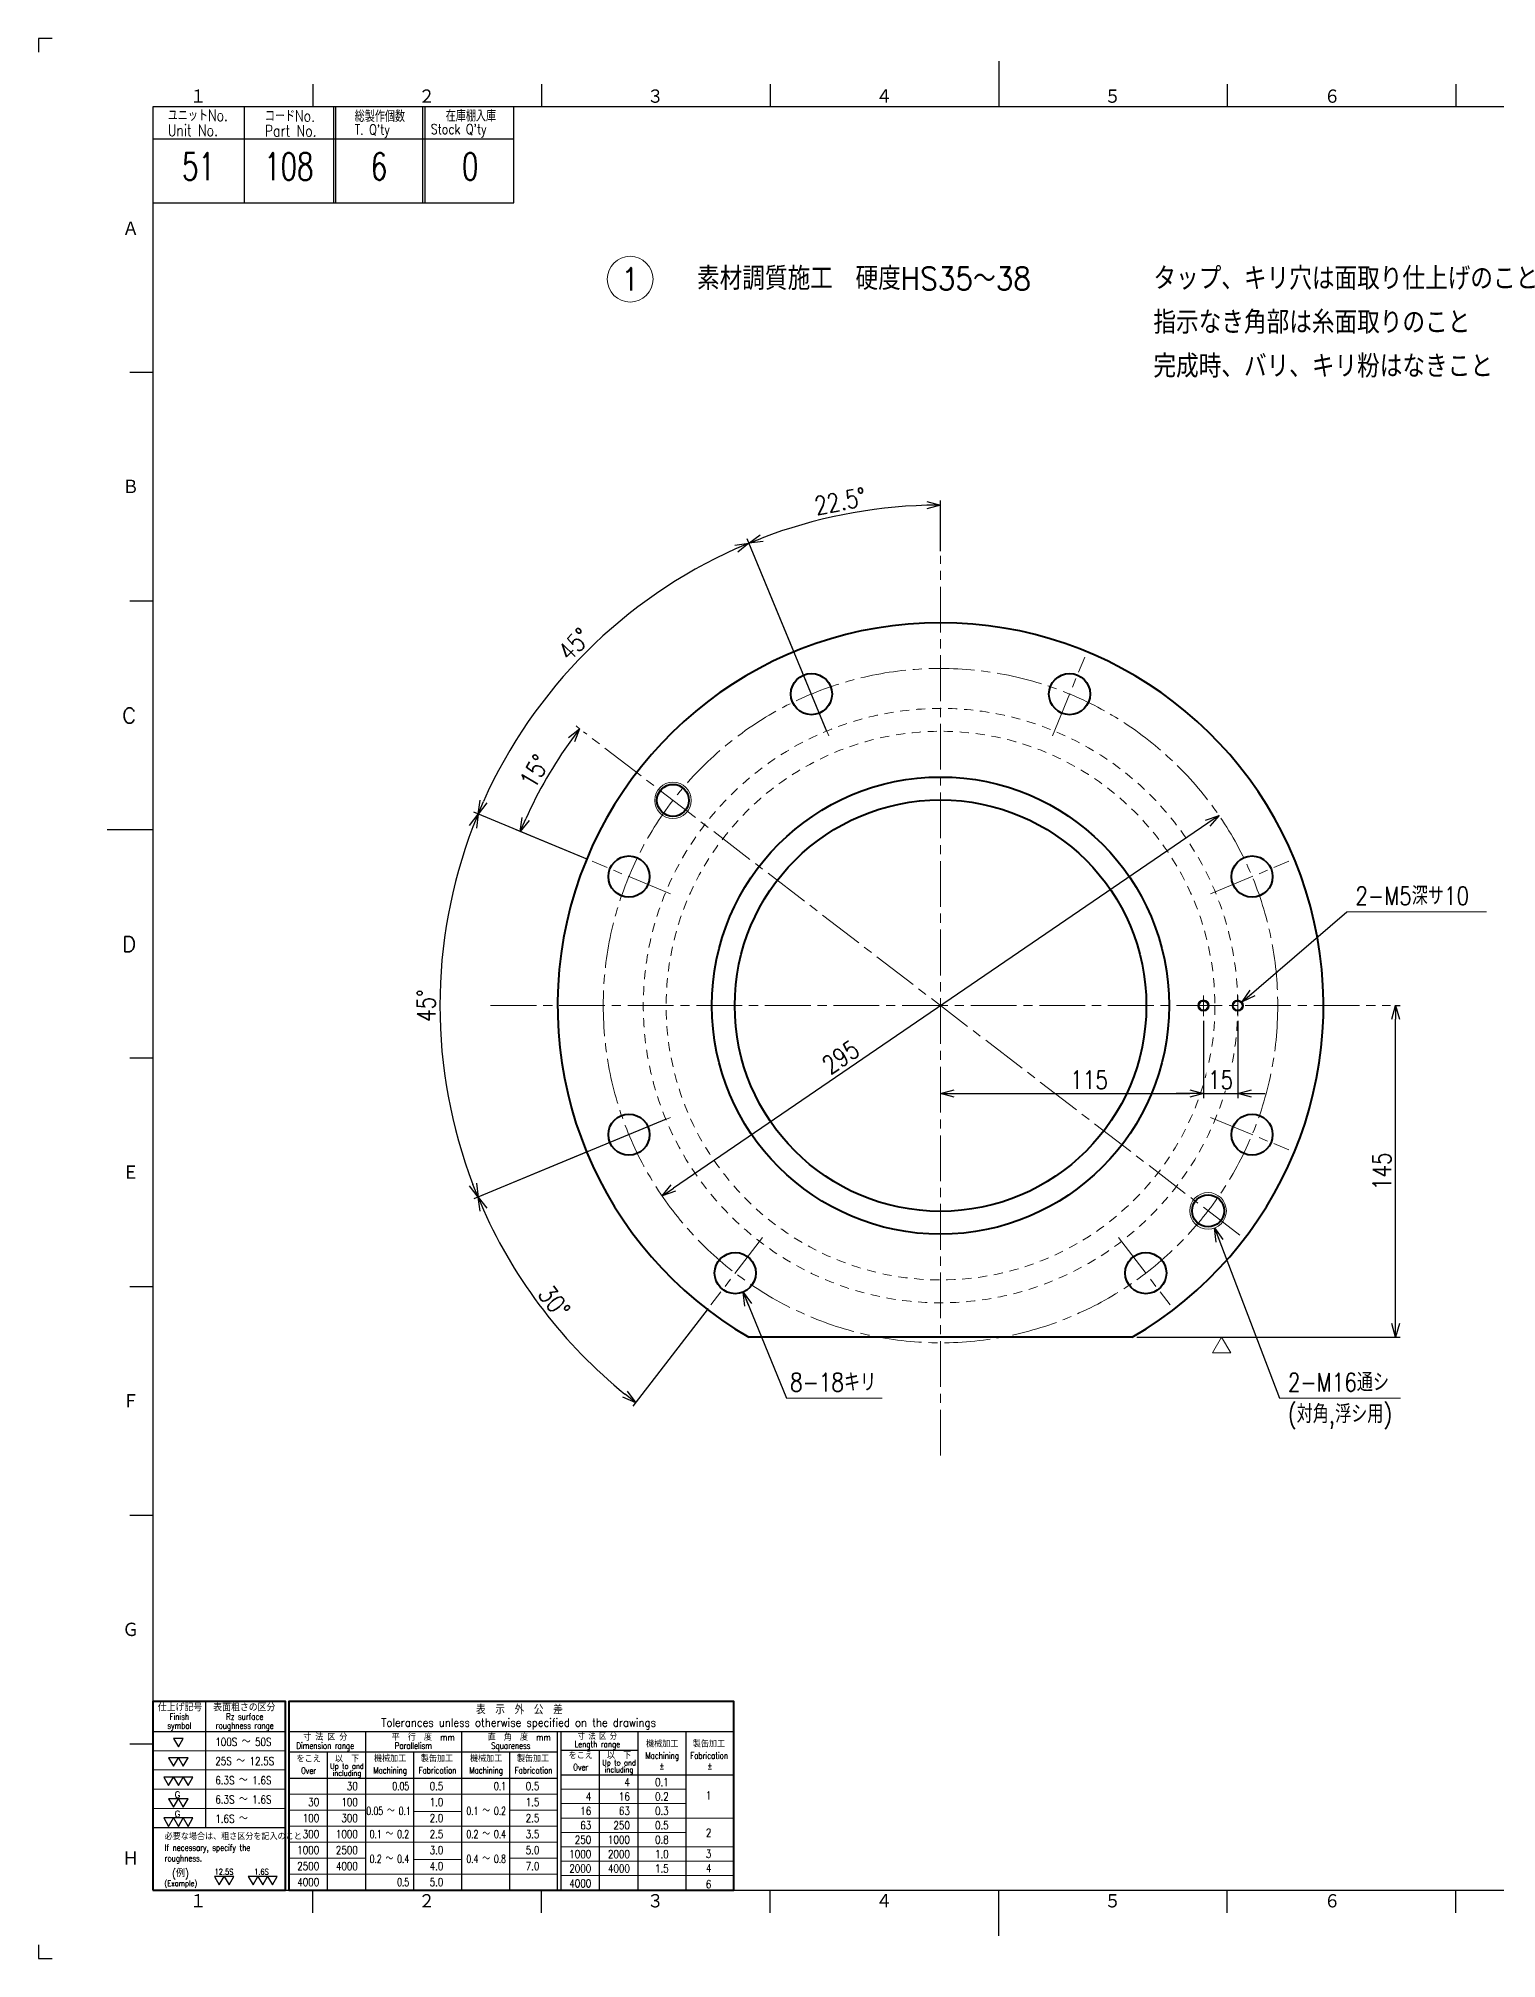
# Model space of a CAD drawing. Header units: millimetres. Extents: x 0 to 1188, y 0 to 840.
# Drawn here: x 0 to 638, y 0 to 840 of the extents above; entities that cross this region are included whole.
import ezdxf
from ezdxf.enums import TextEntityAlignment as Align

# ---------------------------------------------------------------- set-up
doc = ezdxf.new("R2010")
doc.units = ezdxf.units.MM
doc.header["$LTSCALE"] = 2
doc.linetypes.add('GEN7', pattern=[15, 10, -1.5, 2, -1.5])
doc.linetypes.add('HIDDEN2', pattern=[3.5, 2, -1.5])
doc.layers.get('0').update_dxf_attribs({"lineweight": 20})
doc.layers.get('DEFPOINTS').update_dxf_attribs({"color": 253})
for name, color, linetype, lineweight in [('2', 5, 'Continuous', 40), ('3A', 6, 'HIDDEN2', 20), ('4', 3, 'Continuous', 13), ('5', 3, 'Continuous', 13), ('6', 7, 'Continuous', 50), ('7', 4, 'GEN7', 13), ('8', 1, 'Continuous', 13)]:
    doc.layers.add(name, color=color, linetype=linetype, lineweight=lineweight)
doc.layers.add('RAHM2', color=1, linetype='Continuous')
doc.styles.add('DIMENSION', font='romans.shx', dxfattribs={"width": 0.8, "bigfont": 'extfont2.shx'})
doc.styles.get("Standard").update_dxf_attribs({"font": 'romans.shx', "width": 0.8, "bigfont": 'extfont2.shx'})
doc.dimstyles.new('GEN-ISO$0', dxfattribs={"dimscale": 2, "dimtxt": 4, "dimasz": 3, "dimexe": 1, "dimexo": 1, "dimgap": 1, "dimtad": 3, "dimrnd": 0.01, "dimdsep": 46, "dimtxsty": 'Standard', "dimblk": 'OPEN30', "dimcen": 0, "dimclrt": 7, "dimazin": 2, "dimtp": 0.1, "dimtm": 0.1, "dimtfac": 0.6, "dimtmove": 2, "dimatfit": 3, "dimldrblk": 'OPEN30', "dimfxl": 1, "dimarcsym": 0})
doc.dimstyles.new('GEN-ISO$2', dxfattribs={"dimscale": 2, "dimtxt": 4, "dimasz": 3, "dimexe": 1, "dimexo": 1, "dimgap": 1, "dimtad": 3, "dimrnd": 0.01, "dimdsep": 46, "dimtxsty": 'Standard', "dimblk": 'OPEN30', "dimcen": 0, "dimclrt": 7, "dimazin": 2, "dimtp": 0.1, "dimtm": 0.1, "dimtfac": 0.6, "dimtmove": 2, "dimatfit": 3, "dimldrblk": 'OPEN30', "dimfxl": 1, "dimarcsym": 0})
doc.dimstyles.new('GEN-ISO$3', dxfattribs={"dimscale": 2, "dimtxt": 4, "dimasz": 3, "dimexe": 1, "dimexo": 1, "dimgap": 1, "dimtad": 1, "dimrnd": 0.01, "dimdsep": 46, "dimtxsty": 'Standard', "dimblk": 'OPEN30', "dimcen": 0, "dimclrt": 7, "dimazin": 2, "dimtp": 0.1, "dimtm": 0.1, "dimtfac": 0.6, "dimtmove": 0, "dimatfit": 0, "dimldrblk": 'OPEN30', "dimfxl": 1, "dimarcsym": 0})
doc.dimstyles.new('GEN-ISO$7', dxfattribs={"dimscale": 2, "dimtxt": 4, "dimasz": 3, "dimexe": 1, "dimexo": 1, "dimgap": 1, "dimtad": 3, "dimrnd": 0.01, "dimdsep": 46, "dimtxsty": 'Standard', "dimblk": 'OPEN30', "dimcen": 0, "dimclrt": 7, "dimazin": 2, "dimtp": 0.1, "dimtm": 0.1, "dimtfac": 0.6, "dimtmove": 2, "dimatfit": 3, "dimldrblk": 'OPEN30', "dimfxl": 1, "dimarcsym": 0})

# ---------------------------------------------------------------- blocks, each defined once
blk = doc.blocks.new('1A2ブヒン')
at = {"layer": '2'}
for points in [[(25, 15), (54.05, 15), (54.05, 56.26), (25, 56.26)], [(54.75, 15), (152.05, 15), (152.05, 56.26), (54.75, 56.26)]]:
    blk.add_lwpolyline(points, close=True, dxfattribs=at)
at = {"layer": '4'}
for p, q in [((25, 45.46), (54.05, 45.46)), ((25, 41.26), (54.05, 41.26)), ((25, 37.06), (54.05, 37.06)), ((54.75, 36), (113.55, 36)), ((114.25, 37.05), (141.55, 37.05)), ((114.25, 33.9), (141.55, 33.9)), ((25, 32.86), (54.05, 32.86)), ((54.75, 32.5), (71.55, 32.5)), ((82.05, 32.15), (92.55, 32.15)), ((103.05, 32.5), (113.55, 32.5)), ((114.25, 30.75), (152.05, 30.75)), ((54.75, 29), (113.55, 29)), ((54.75, 25.5), (113.55, 25.5)), ((114.25, 27.6), (141.55, 27.6)), ((54.75, 22), (71.55, 22)), ((82.05, 21.65), (92.55, 21.65)), ((103.05, 22), (113.55, 22)), ((114.25, 24.45), (152.05, 24.45)), ((114.25, 21.3), (152.05, 21.3)), ((54.75, 18.5), (113.55, 18.5)), ((114.25, 18.15), (152.05, 18.15))]:
    blk.add_line(p, q, dxfattribs=at)
at = {"layer": 'RAHM2', "color": 5, "linetype": 'Continuous'}
for p, q in [((3, 420), (0, 420)), ((0, 420), (0, 417)), ((210, 415), (210, 405)), ((60, 410), (60, 405)), ((110, 410), (110, 405)), ((160, 410), (160, 405)), ((260, 410), (260, 405)), ((310, 410), (310, 405)), ((579, 405), (25, 405)), ((25, 405), (25, 15)), ((104, 384), (104, 405)), ((25, 384), (64.5, 384)), ((64.5, 384), (104, 384)), ((20, 347), (25, 347)), ((20, 297), (25, 297)), ((15, 247), (25, 247)), ((20, 197), (25, 197)), ((20, 147), (25, 147)), ((20, 97), (25, 97)), ((20, 47), (25, 47)), ((25, 15), (579, 15)), ((60, 10), (60, 15)), ((110, 10), (110, 15)), ((160, 10), (160, 15)), ((210, 5), (210, 15)), ((260, 10), (260, 15)), ((310, 10), (310, 15)), ((0, 3), (0, 0)), ((0, 0), (3, 0))]:
    blk.add_line(p, q, dxfattribs=at)
at = {"layer": 'RAHM2', "color": 7, "linetype": 'Continuous'}
for p, q in [((45, 405), (45, 384)), ((64.5, 405), (64.5, 384)), ((65, 405), (65, 384)), ((84, 405), (84, 384)), ((84.5, 405), (84.5, 384)), ((25, 398), (64.5, 398)), ((64.5, 398), (104, 398)), ((36.55, 56.26), (36.55, 28.66)), ((25, 49.66), (54.05, 49.66)), ((54.75, 49.66), (152.05, 49.66)), ((71.55, 49.66), (71.55, 15)), ((92.55, 49.66), (92.55, 15)), ((113.55, 15), (113.55, 49.66)), ((114.25, 49.66), (114.25, 15)), ((122.65, 47.56), (122.65, 47.54)), ((131.05, 49.66), (131.05, 15)), ((141.55, 49.66), (141.55, 15)), ((54.75, 45.21), (113.55, 45.21)), ((63.15, 45.21), (63.15, 15)), ((82.05, 45.21), (82.05, 15)), ((103.05, 45.21), (103.05, 15)), ((114.25, 45.56), (131.05, 45.56)), ((122.65, 45.56), (122.65, 15)), ((54.75, 39.5), (113.55, 39.5)), ((114.25, 40.2), (152.05, 40.2)), ((25, 28.66), (54.05, 28.66))]:
    blk.add_line(p, q, dxfattribs=at)
for points in [[(30.6, 46.29), (31.66, 48.12), (29.54, 48.12), (30.6, 46.29)], [(29.54, 42.09), (30.6, 43.92), (28.48, 43.92), (29.54, 42.09)], [(31.66, 42.09), (32.72, 43.92), (30.6, 43.92), (31.66, 42.09)], [(28.48, 37.89), (29.54, 39.72), (27.42, 39.72), (28.48, 37.89)], [(30.6, 37.89), (31.66, 39.72), (29.54, 39.72), (30.6, 37.89)], [(32.72, 37.89), (33.78, 39.72), (31.66, 39.72), (32.72, 37.89)], [(29.54, 33.12), (30.6, 34.96), (28.48, 34.96), (29.54, 33.12)], [(31.66, 33.12), (32.72, 34.96), (30.6, 34.96), (31.66, 33.12)], [(28.48, 28.92), (29.54, 30.76), (27.42, 30.76), (28.48, 28.92)], [(30.6, 28.92), (31.66, 30.76), (29.54, 30.76), (30.6, 28.92)], [(32.72, 28.92), (33.78, 30.76), (31.66, 30.76), (32.72, 28.92)], [(39.56, 16.14), (40.62, 17.98), (38.49, 17.98), (39.56, 16.14)], [(41.68, 16.14), (42.74, 17.98), (40.62, 17.98), (41.68, 16.14)], [(46.93, 16.14), (47.99, 17.98), (45.87, 17.98), (46.93, 16.14)], [(49.06, 16.14), (50.12, 17.98), (47.99, 17.98), (49.06, 16.14)], [(51.18, 16.14), (52.24, 17.98), (50.12, 17.98), (51.18, 16.14)]]:
    blk.add_lwpolyline(points, close=True, dxfattribs=at)
at = {"layer": 'RAHM2', "color": 5, "linetype": 'Continuous'}
for s, p in [('１', (33.1, 405.6)), ('２', (83.1, 405.6)), ('３', (133.1, 405.6)), ('４', (183.1, 405.6)), ('５', (233.1, 405.6)), ('６', (281.11, 405.6)), ('Ａ', (18.36, 376.71)), ('Ｂ', (18.36, 320.24)), ('C', (18.36, 270.24)), ('D', (18.36, 220.24)), ('Ｅ', (18.36, 170.24)), ('Ｆ', (18.36, 120.24)), ('Ｇ', (18.36, 70.24)), ('Ｈ', (18.36, 20.24)), ('１', (33.1, 10.87)), ('２', (83.1, 10.87)), ('３', (133.1, 10.87)), ('４', (183.1, 10.87)), ('５', (233.1, 10.87)), ('６', (281.11, 10.87))]:
    blk.add_text(s, height=3.31, dxfattribs=at).set_placement(p)
at = {"layer": 'RAHM2', "color": 7, "linetype": 'Continuous'}
for s, height, width, p in [('ユニットNo.', 2.5, 0.8, (28.29, 401.92)), ('コードNo.', 2.5, 0.8, (49.52, 401.81)), ('総製作個数', 2.5, 0.8, (69.17, 401.72)), ('在庫棚入庫', 2.5, 0.8, (89.08, 401.82)), ('Unit No.', 2.5, 0.8, (28.29, 398.64)), ('Part No.', 2.5, 0.8, (49.52, 398.53)), ("T. Q'ty", 2.2, 0.8, (69.17, 398.96)), ("Stock Q'ty", 2.2, 0.8, (85.8, 399.06)), ('100S ～ 50S', 1.75, 0.8, (38.69, 46.52)), ('25S ～ 12.5S', 1.75, 0.8, (38.69, 42.32)), ('6.3S ～ 1.6S', 1.75, 0.8, (38.69, 38.12)), ('0.1', 1.75, 0.8, (134.84, 37.73)), ('6.3S ～ 1.6S', 1.75, 0.8, (38.69, 33.92)), ('0.2', 1.75, 0.8, (134.84, 34.58)), ('1', 1.75, 0.8, (145.97, 34.81)), ('1.6S ～ ', 1.75, 0.8, (38.69, 29.72)), ('0.3', 1.75, 0.8, (134.84, 31.43)), ('0.5', 1.75, 0.8, (134.84, 28.28)), ('必要な場合は、粗さ区分を記入のこと', 1.4, 0.9, (27.61, 25.99)), ('0.8', 1.75, 0.8, (134.84, 25.13)), ('2', 1.75, 0.8, (145.97, 26.65)), ('If necessary, specify the', 1.4, 0.8, (27.61, 23.58)), ('roughness.', 1.4, 0.8, (27.61, 21.26)), ('1.0', 1.75, 0.8, (134.84, 21.98)), ('3', 1.75, 0.8, (145.97, 22.04)), ('(Example)', 1.2, 0.8, (27.53, 15.87)), ('(例)', 1.6, 0.9, (29.2, 17.85)), ('12.5S', 1.26, 0.8, (38.53, 18.36)), ('1.6S', 1.26, 0.8, (47.18, 18.36)), ('1.5', 1.75, 0.8, (134.84, 18.83)), ('4', 1.75, 0.8, (145.97, 18.89)), ('6', 1.75, 0.8, (145.97, 15.39))]:
    blk.add_text(s, height=height, dxfattribs=dict(at, width=width)).set_placement(p)
for s, height, width, p in [('仕上げ記号', 1.54, 0.9, (30.97, 54.13)), ('表面粗さの区分', 1.54, 0.9, (45.03, 54.13)), ('表\u3000示\u3000外\u3000公\u3000差', 1.8, 0.9, (105.18, 53.48)), ('symbol', 1.4, 0.8, (30.82, 50.27)), ('Finish', 1.4, 0.8, (30.82, 52.24)), ('roughness range', 1.4, 0.8, (45.12, 50.27)), ('Rz surface', 1.4, 0.8, (45.12, 52.24)), ('Tolerances unless otherwise specified on the drawings', 1.8, 0.9, (105.02, 50.72)), ('Dimension range', 1.4, 0.8, (62.73, 45.86)), ('寸 法 区 分', 1.4, 0.9, (62.73, 47.71)), ('Parallelism', 1.4, 0.8, (81.99, 45.86)), ('平\u3000行\u3000度\u3000mm', 1.4, 0.9, (84.16, 47.71)), ('Squareness', 1.4, 0.8, (103.32, 45.86)), ('直\u3000角\u3000度\u3000mm', 1.4, 0.9, (105.16, 47.71)), ('Length range', 1.4, 0.8, (122.23, 46.21)), ('寸 法 区 分', 1.4, 0.8, (122.23, 47.89)), ('機械加工', 1.4, 0.9, (136.41, 46.24)), ('製缶加工', 1.4, 0.9, (146.64, 46.24)), ('をこえ', 1.4, 0.9, (59.09, 42.95)), ('Up to and', 1.2, 0.8, (67.48, 41.5)), ('以\u3000下', 1.4, 0.9, (67.49, 42.95)), ('機械加工', 1.4, 0.9, (76.91, 43.02)), ('製缶加工', 1.4, 0.9, (87.16, 43.02)), ('機械加工', 1.4, 0.9, (97.91, 43.02)), ('製缶加工', 1.4, 0.9, (108.16, 43.02)), ('をこえ', 1.4, 0.9, (118.59, 43.7)), ('Over', 1.4, 0.8, (118.59, 41.17)), ('Up to and', 1.2, 0.8, (126.98, 42.25)), ('以\u3000下', 1.4, 0.9, (126.99, 43.7)), ('Machining', 1.4, 0.8, (136.41, 43.72)), ('%%P', 1.4, 0.9, (136.33, 41.46)), ('Fabrication', 1.4, 0.8, (146.68, 43.72)), ('%%P', 1.4, 0.9, (146.83, 41.46)), ('Over', 1.4, 0.8, (59.09, 40.42)), ('including', 1.2, 0.8, (67.49, 39.98)), ('Machining', 1.4, 0.8, (76.91, 40.49)), ('Fabrication', 1.4, 0.8, (87.28, 40.49)), ('Machining', 1.4, 0.8, (97.91, 40.49)), ('Fabrication', 1.4, 0.8, (108.28, 40.49)), ('including', 1.2, 0.8, (126.99, 40.73))]:
    blk.add_text(s, height=height, dxfattribs=dict(at, width=width)).set_placement(p, align=Align.CENTER)
for s, width, p in [('30', 0.8, (69.85, 36.85)), ('0.05', 0.7, (81.08, 36.85)), ('0.5', 0.8, (88.56, 36.85)), ('0.1', 0.7, (102.24, 36.85)), ('0.5', 0.8, (109.56, 36.85)), ('4', 0.8, (129.35, 37.73)), ('30', 0.8, (61.4, 33.35)), ('100', 0.8, (69.85, 33.35)), ('1.0', 0.8, (88.56, 33.35)), ('1.5', 0.8, (109.56, 33.35)), ('4', 0.8, (120.9, 34.58)), ('16', 0.8, (129.35, 34.58)), ('100', 0.8, (61.4, 29.85)), ('300', 0.8, (69.85, 29.85)), ('0.05 ～ 0.1', 0.7, (81.41, 31.42)), ('2.0', 0.8, (88.56, 29.85)), ('0.1 ～ 0.2', 0.7, (102.24, 31.42)), ('2.5', 0.8, (109.56, 29.85)), ('63', 0.8, (120.9, 28.28)), ('16', 0.8, (120.9, 31.43)), ('250', 0.8, (129.35, 28.28)), ('63', 0.8, (129.35, 31.43)), ('300', 0.8, (61.4, 26.35)), ('1000', 0.8, (69.85, 26.35)), ('0.1 ～ 0.2', 0.7, (81.08, 26.35)), ('2.5', 0.8, (88.56, 26.35)), ('0.2 ～ 0.4', 0.7, (102.24, 26.35)), ('3.5', 0.8, (109.56, 26.35)), ('250', 0.8, (120.9, 25.13)), ('1000', 0.8, (129.35, 25.13)), ('2500', 0.8, (61.4, 19.35)), ('1000', 0.8, (61.4, 22.85)), ('2500', 0.8, (69.85, 22.85)), ('4000', 0.8, (69.85, 19.35)), ('0.2 ～ 0.4', 0.7, (81.08, 20.93)), ('3.0', 0.8, (88.56, 22.85)), ('4.0', 0.8, (88.56, 19.35)), ('0.4 ～ 0.8', 0.7, (102.24, 20.93)), ('5.0', 0.8, (109.56, 22.85)), ('7.0', 0.8, (109.56, 19.35)), ('1000', 0.8, (120.9, 21.98)), ('2000', 0.8, (129.35, 21.98)), ('4000', 0.8, (61.4, 15.85)), ('0.5', 0.7, (81.08, 15.85)), ('5.0', 0.8, (88.56, 15.85)), ('2000', 0.8, (120.9, 18.83)), ('4000', 0.8, (120.9, 15.58)), ('4000', 0.8, (129.35, 18.83))]:
    blk.add_text(s, height=1.75, dxfattribs=dict(at, width=width)).set_placement(p, align=Align.RIGHT)
for p in [(31.04, 35.15), (31.04, 30.95)]:
    blk.add_text('G', height=1.4, dxfattribs=at).set_placement(p, align=Align.RIGHT)
at = {"layer": 'RAHM2', "color": 5, "linetype": 'Continuous', "width": 0.7}
for tag, p in [('HEADER3', (35, 392.01)), ('HEADER4', (54.75, 392)), ('HEADER15', (74.49, 392)), ('HEADER16', (94.43, 392))]:
    blk.add_attdef(tag, text='', height=6, dxfattribs=at).set_placement(p, align=Align.MIDDLE)
at = {"layer": 'RAHM2', "color": 7, "linetype": 'Continuous'}
blk.add_attdef('HEADER5', text='', height=2.5, dxfattribs=at).set_placement((63.69, 385.1), align=Align.BOTTOM_RIGHT)
for tag, height, width, p in [('HEADER25', 3.2, 0.63, (525.91, 86.65)), ('HEADER24', 3.5, 0.8, (571.57, 86.49)), ('HEADER23', 3.33, 0.8, (550.4, 86.46)), ('HEADER22', 3.2, 0.63, (525.91, 79.65)), ('HEADER20', 3.33, 0.8, (550.4, 79.46)), ('HEADER21', 3.5, 0.8, (571.57, 79.49)), ('HEADER19', 3.2, 0.63, (525.91, 72.65)), ('HEADER17', 3.33, 0.8, (550.4, 72.46)), ('HEADER18', 3.5, 0.8, (571.57, 72.49)), ('HEADER11', 3.2, 0.63, (525.91, 65.65)), ('HEADER10', 3.5, 0.8, (571.57, 65.49)), ('HEADER9', 3.33, 0.8, (550.4, 65.46)), ('HEADER7', 3.31, 0.8, (343.63, 48.21)), ('HEADER1', 5, 0.9, (528.12, 45.15)), ('GEN-TITLE-SCA', 4, 0.85, (430.79, 40.85)), ('HEADER14', 3.31, 0.8, (343.63, 36.29)), ('HEADER2', 6, 0.9, (527.89, 36.68))]:
    blk.add_attdef(tag, text='', height=height, dxfattribs=dict(at, width=width)).set_placement(p, align=Align.MIDDLE)
for tag, p in [('HEADER27', (401.45, 41.09)), ('HEADER26', (416.07, 41.09))]:
    blk.add_attdef(tag, text='', height=4, dxfattribs=at).set_placement(p, align=Align.MIDDLE)
at = {"layer": 'RAHM2', "color": 7, "linetype": 'Continuous', "width": 0.7}
blk.add_attdef('GEN-TITLE-DAT', text='', height=3.5, dxfattribs=at).set_placement((452.8, 39.1), align=Align.CENTER)
at = {"layer": 'RAHM2', "color": 5, "linetype": 'Continuous', "style": 'DIMENSION', "width": 1.2}
for tag, p in [('HEADER13', (382.56, 16.75)), ('HEADER12', (416.26, 16.72)), ('GEN-TITLE-DWG', (485.79, 16.74))]:
    blk.add_attdef(tag, text='', height=7.02, dxfattribs=at).set_placement(p, align=Align.BOTTOM_LEFT)
at = {"layer": 'RAHM2', "color": 5, "linetype": 'Continuous', "style": 'DIMENSION'}
blk.add_attdef('HEADER8', text='', height=7.02, dxfattribs=at).set_placement((577.6, 16.71), align=Align.BOTTOM_RIGHT)
at = {"layer": 'RAHM2', "color": 5, "linetype": 'Continuous'}
blk.add_attdef('HEADER6', text='', height=5.8, dxfattribs=at).set_placement((376.09, 17.1), align=Align.BOTTOM_RIGHT)
blk = doc.blocks.new('GENBALLOON1')
blk.add_circle((0, 0), 5)
at = {"flags": 1}
blk.add_attdef('GEN_PARENT', text='', height=2.5, dxfattribs=at).set_placement((0, 0), align=Align.MIDDLE)
blk.add_attdef('REF_NO', text='', height=3.5).set_placement((0, 0), align=Align.MIDDLE)
at = {"color": 7, "flags": 1}
for tag, p in [('5GENINF', (6.43, 0.96)), ('6GENINF', (6.43, 0.63)), ('7GENINF', (6.43, 0.3)), ('8GENINF', (6.43, -0.04)), ('9GENINF', (6.43, -0.37)), ('3GENINF', (6.43, -2.34)), ('4GENINF', (6.43, -2.67)), ('10GENINF', (6.43, -0.7)), ('11GENINF', (6.43, -1)), ('12GENINF', (6.43, -1.34)), ('13GENINF', (6.43, -1.67)), ('14GENINF', (6.43, -2)), ('15GENINF', (6.43, -3)), ('16GENINF', (6.43, -3.34)), ('17GENINF', (6.43, -3.7)), ('18GENINF', (6.43, -4.04)), ('19GENINF', (6.43, -4.37)), ('20GENINF', (6.43, -4.7)), ('21GENINF', (6.43, -5.04)), ('22GENINF', (6.43, -5.37))]:
    blk.add_attdef(tag, p, '', height=0.2, dxfattribs=at)
blk = doc.blocks.new('A$C44AD5685')
at = {"layer": '6', "width": 0.9}
for s, p in [('タップ、キリ穴は面取り仕上げのこと', (0, 19.2)), ('指示なき角部は糸面取りのこと', (0, 9.6)), ('完成時、バリ、キリ粉はなきこと', (0, 0))]:
    blk.add_text(s, height=5, dxfattribs=at).set_placement(p)
blk = doc.blocks.new('_Open30')
at = {"color": 0, "linetype": 'ByBlock', "lineweight": -2}
for p, q in [((-1, 0.27), (0, 0)), ((0, 0), (-1, -0.27)), ((0, 0), (-1, 0))]:
    blk.add_line(p, q, dxfattribs=at)
blk = doc.blocks.new('100S')
for p, q in [((-2, 3.464096), (2, 3.464096)), ((0, 0), (-2, 3.464096)), ((2, 3.464096), (0, 0))]:
    blk.add_line(p, q)
blk = doc.blocks.new('*D25')
at = {"layer": '5', "color": 0, "lineweight": -2, "transparency": 16777216}
blk.add_line((511.41, 496.69), (277.7, 337.1), dxfattribs=at)
at = {"layer": 'DEFPOINTS', "color": 0, "transparency": 16777216}
for p in [(516.36, 500.07), (272.75, 333.71)]:
    blk.add_point(p, dxfattribs=at)
at = {"layer": '5', "color": 0, "lineweight": -2, "transparency": 16777216, "xscale": 6, "yscale": 6, "zscale": 6}
for p, rotation in [((516.36, 500.07), 34.32800854167851), ((272.75, 333.71), 214.3280085416785)]:
    blk.add_blockref('_Open30', p, dxfattribs=dict(at, rotation=rotation))
at = {"layer": '5', "color": 7, "transparency": 16777216, "insert": (350.91, 394.35), "char_height": 8, "attachment_point": 5, "rotation": 34.32801}
blk.add_mtext('295', dxfattribs=at)
blk = doc.blocks.new('*D24')
at = {"layer": '5', "color": 0, "lineweight": -2, "transparency": 16777216}
for p, q in [((509.56, 410.3), (509.56, 376.42)), ((400.55, 378.42), (503.56, 378.42))]:
    blk.add_line(p, q, dxfattribs=at)
at = {"layer": 'DEFPOINTS', "color": 0, "transparency": 16777216}
for p in [(394.55, 416.89), (509.56, 412.3), (509.56, 378.42)]:
    blk.add_point(p, dxfattribs=at)
at = {"layer": '5', "color": 0, "lineweight": -2, "transparency": 16777216, "xscale": 6, "yscale": 6, "zscale": 6, "rotation": 180}
blk.add_blockref('_Open30', (394.55, 378.42), dxfattribs=at)
at = {"layer": '5', "color": 0, "lineweight": -2, "transparency": 16777216, "xscale": 6, "yscale": 6, "zscale": 6}
blk.add_blockref('_Open30', (509.56, 378.42), dxfattribs=at)
at = {"layer": '5', "color": 7, "transparency": 16777216, "insert": (459.55, 384.42), "char_height": 8, "attachment_point": 5}
blk.add_mtext('115', dxfattribs=at)
blk = doc.blocks.new('*D26')
at = {"layer": '5', "color": 0, "linetype": 'ByBlock', "lineweight": -2, "transparency": 16777216}
for p, q in [((236.86, 537.89), (235.13, 539.22)), ((240.32, 480.78), (208.9, 493.79))]:
    blk.add_line(p, q, dxfattribs=at)
blk.add_arc((394.55, 416.89), 198.95, 144.22804, 155.77196, dxfattribs=at)
at = {"layer": 'DEFPOINTS', "color": 0, "transparency": 16777216}
for p in [(238.45, 536.68), (226.76, 523.79), (242.17, 480.01), (276.48, 465.8), (525.41, 316.48)]:
    blk.add_point(p, dxfattribs=at)
at = {"layer": '5', "color": 0, "lineweight": -2, "transparency": 16777216, "xscale": 6, "yscale": 6, "zscale": 6}
for p, rotation in [((236.72, 538), 53.36401781568578), ((210.75, 493.03), 246.6359821843143)]:
    blk.add_blockref('_Open30', p, dxfattribs=dict(at, rotation=rotation))
at = {"layer": '5', "color": 7, "transparency": 16777216, "insert": (217.07, 519.37), "char_height": 8, "attachment_point": 5, "rotation": 60}
blk.add_mtext('15°', dxfattribs=at)
blk = doc.blocks.new('*D27')
at = {"layer": '5', "color": 0, "linetype": 'ByBlock', "lineweight": -2, "transparency": 16777216}
for p, q in [((330.67, 571.13), (310, 621.02)), ((240.32, 480.78), (190.43, 501.45))]:
    blk.add_line(p, q, dxfattribs=at)
blk.add_arc((394.55, 416.89), 218.95, 114.07018, 155.92982, dxfattribs=at)
at = {"layer": 'DEFPOINTS', "color": 0, "transparency": 16777216}
for p in [(261.27, 590.59), (331.43, 569.28), (345.64, 534.97), (242.17, 480.01), (276.48, 465.8)]:
    blk.add_point(p, dxfattribs=at)
at = {"layer": '5', "color": 0, "lineweight": -2, "transparency": 16777216, "xscale": 6, "yscale": 6, "zscale": 6}
for p, rotation in [((310.77, 619.17), 23.28508783246892), ((192.27, 500.68), 246.7149121675311)]:
    blk.add_blockref('_Open30', p, dxfattribs=dict(at, rotation=rotation))
at = {"layer": '5', "color": 7, "transparency": 16777216, "insert": (234.46, 574.92), "char_height": 8, "attachment_point": 5, "rotation": 45.37297}
blk.add_mtext('45°', dxfattribs=at)
blk = doc.blocks.new('*D28')
at = {"layer": '5', "color": 0, "linetype": 'ByBlock', "lineweight": -2, "transparency": 16777216}
for p, q in [((394.55, 615.66), (394.55, 637.84)), ((344.88, 536.82), (310, 621.02))]:
    blk.add_line(p, q, dxfattribs=at)
blk.add_arc((394.55, 416.89), 218.95, 91.57018, 110.92982, dxfattribs=at)
at = {"layer": 'DEFPOINTS', "color": 0, "transparency": 16777216}
for p in [(365.98, 633.97), (394.55, 613.66), (345.64, 534.97), (394.55, 416.89)]:
    blk.add_point(p, dxfattribs=at)
at = {"layer": '5', "color": 0, "lineweight": -2, "transparency": 16777216, "xscale": 6, "yscale": 6, "zscale": 6}
for p, rotation in [((394.55, 635.84), 0.785087832469034), ((310.77, 619.17), 201.7149121675312)]:
    blk.add_blockref('_Open30', p, dxfattribs=dict(at, rotation=rotation))
at = {"layer": '5', "color": 7, "transparency": 16777216, "insert": (350.67, 637.52), "char_height": 8, "attachment_point": 5, "rotation": 11.25}
blk.add_mtext('22.5°', dxfattribs=at)
blk = doc.blocks.new('*D29')
at = {"layer": '5', "color": 0, "linetype": 'ByBlock', "lineweight": -2, "transparency": 16777216}
for p, q in [((240.32, 353.01), (190.43, 332.34)), ((292.93, 284.45), (260.05, 241.6))]:
    blk.add_line(p, q, dxfattribs=at)
blk.add_arc((394.55, 416.89), 218.95, 204.07018, 230.92982, dxfattribs=at)
at = {"layer": 'DEFPOINTS', "color": 0, "transparency": 16777216}
for p in [(276.48, 367.98), (242.17, 353.77), (316.75, 315.5), (209.9, 299.25), (294.14, 286.03)]:
    blk.add_point(p, dxfattribs=at)
at = {"layer": '5', "color": 0, "lineweight": -2, "transparency": 16777216, "xscale": 6, "yscale": 6, "zscale": 6}
for p, rotation in [((192.27, 333.1), 113.285087832469), ((261.27, 243.19), 321.7149121675312)]:
    blk.add_blockref('_Open30', p, dxfattribs=dict(at, rotation=rotation))
at = {"layer": '5', "color": 7, "transparency": 16777216, "insert": (225.61, 287.26), "char_height": 8, "attachment_point": 5, "rotation": 307.5}
blk.add_mtext('30°', dxfattribs=at)
blk = doc.blocks.new('*D30')
at = {"layer": '5', "color": 0, "linetype": 'ByBlock', "lineweight": -2, "transparency": 16777216}
for p, q in [((240.32, 480.78), (190.43, 501.45)), ((274.63, 367.22), (190.43, 332.34))]:
    blk.add_line(p, q, dxfattribs=at)
blk.add_arc((394.55, 416.89), 218.95, 159.07018, 200.92982, dxfattribs=at)
at = {"layer": 'DEFPOINTS', "color": 0, "transparency": 16777216}
for p in [(242.17, 480.01), (177.48, 445.47), (394.55, 416.89), (276.48, 367.98)]:
    blk.add_point(p, dxfattribs=at)
at = {"layer": '5', "color": 0, "lineweight": -2, "transparency": 16777216, "xscale": 6, "yscale": 6, "zscale": 6}
for p, rotation in [((192.27, 500.68), 68.2850878324691), ((192.27, 333.1), 291.7149121675313)]:
    blk.add_blockref('_Open30', p, dxfattribs=dict(at, rotation=rotation))
at = {"layer": '5', "color": 7, "transparency": 16777216, "insert": (169.61, 416.89), "char_height": 8, "attachment_point": 5, "rotation": 90}
blk.add_mtext('45°', dxfattribs=at)
blk = doc.blocks.new('*D31')
at = {"layer": '5', "color": 0, "linetype": 'ByBlock', "lineweight": -2, "transparency": 16777216}
for p, q in [((593.32, 416.89), (595.62, 416.89)), ((593.62, 277.89), (593.62, 410.89)), ((480.41, 271.89), (595.62, 271.89))]:
    blk.add_line(p, q, dxfattribs=at)
at = {"layer": 'DEFPOINTS', "color": 0, "transparency": 16777216}
for p in [(591.32, 416.89), (593.62, 416.89), (478.41, 271.89)]:
    blk.add_point(p, dxfattribs=at)
at = {"layer": '5', "color": 0, "lineweight": -2, "transparency": 16777216, "xscale": 6, "yscale": 6, "zscale": 6}
for p, rotation in [((593.62, 416.89), 90), ((593.62, 271.89), 270)]:
    blk.add_blockref('_Open30', p, dxfattribs=dict(at, rotation=rotation))
at = {"layer": '5', "color": 7, "transparency": 16777216, "insert": (587.62, 344.39), "char_height": 8, "attachment_point": 5, "rotation": 90}
blk.add_mtext('145', dxfattribs=at)
blk = doc.blocks.new('*D34')
at = {"layer": '5', "color": 0, "linetype": 'ByBlock', "lineweight": -2, "transparency": 16777216}
for p, q in [((509.56, 408.3), (509.56, 376.42)), ((524.56, 410.3), (524.56, 376.42)), ((503.56, 378.42), (497.56, 378.42)), ((509.56, 378.42), (524.56, 378.42)), ((530.56, 378.42), (536.56, 378.42))]:
    blk.add_line(p, q, dxfattribs=at)
at = {"layer": 'DEFPOINTS', "color": 0, "transparency": 16777216}
for p in [(524.56, 412.3), (509.56, 410.3)]:
    blk.add_point(p, dxfattribs=at)
at = {"layer": '5', "color": 0, "lineweight": -2, "transparency": 16777216, "xscale": 6, "yscale": 6, "zscale": 6}
blk.add_blockref('_Open30', (509.56, 378.42), dxfattribs=at)
at = {"layer": '5', "color": 0, "lineweight": -2, "transparency": 16777216, "xscale": 6, "yscale": 6, "zscale": 6, "rotation": 180}
blk.add_blockref('_Open30', (524.56, 378.42), dxfattribs=at)
at = {"layer": '5', "color": 7, "transparency": 16777216, "insert": (517.06, 384.42), "char_height": 8, "attachment_point": 5, "bg_fill": 3, "box_fill_scale": 1.1, "bg_fill_color": 256, "bg_fill_true_color": 13158600, "bg_fill_transparency": 0}
blk.add_mtext('15', dxfattribs=at)
at = {"layer": 'DEFPOINTS', "color": 0, "transparency": 16777216}
blk.add_point((524.56, 378.42), dxfattribs=at)

msp = doc.modelspace()

# ---------------------------------------------------------------- linework, layer by layer
at = {"layer": '2'}
msp.add_line((478.407, 271.892), (310.702, 271.892), dxfattribs=at)
for centre, radius in [((338.109, 553.164), 9), ((451.001, 553.164), 9), ((277.535, 506.685), 7), ((394.555, 416.892), 100), ((394.555, 416.892), 90), ((258.283, 473.338), 9), ((530.827, 473.338), 9), ((509.555, 416.892), 2.1), ((524.555, 416.892), 2.1), ((258.283, 360.446), 9), ((530.827, 360.446), 9), ((511.574, 327.1), 7), ((304.762, 299.873), 9), ((484.347, 299.873), 9)]:
    msp.add_circle(centre, radius, dxfattribs=at)
msp.add_arc((394.555, 416.892), 167.5, 300.040513, 239.959487, dxfattribs=at)
at = {"layer": '3A'}
for radius in [130, 120]:
    msp.add_circle((394.555, 416.892), radius, dxfattribs=at)
at = {"layer": '4'}
for centre in [(509.555, 416.892), (524.555, 416.892)]:
    msp.add_circle(centre, 2.5, dxfattribs=at)
at = {"layer": '5'}
for p, q in [((633.422, 457.968), (572.283, 457.968)), ((369.034, 245.185), (327.164, 245.185)), ((595.705, 245.185), (542.791, 245.185))]:
    msp.add_line(p, q, dxfattribs=at)
for centre in [(277.535, 506.685), (511.574, 327.1)]:
    msp.add_circle(centre, 8, dxfattribs=at)
at = {"layer": '7'}
for p, q in [((394.555, 220.125), (394.555, 613.66)), ((345.645, 534.971), (331.433, 569.281)), ((443.465, 534.971), (457.676, 569.281)), ((525.414, 316.481), (238.449, 536.677)), ((276.476, 465.802), (242.166, 480.014)), ((512.634, 465.802), (546.943, 480.014)), ((509.555, 412.301), (509.555, 421.379)), ((524.555, 412.301), (524.555, 421.379)), ((197.787, 416.892), (591.322, 416.892)), ((276.476, 367.982), (242.166, 353.771)), ((512.634, 367.982), (546.943, 353.771)), ((316.75, 315.496), (294.143, 286.033)), ((472.359, 315.496), (494.966, 286.033))]:
    msp.add_line(p, q, dxfattribs=at)
msp.add_circle((394.555, 416.892), 147.5, dxfattribs=at)

# ---------------------------------------------------------------- block references
at = {"layer": '2'}
ref = msp.add_blockref('1A2ブヒン', (0, 0), dxfattribs=dict(at, xscale=2, yscale=2, zscale=2))
ref.add_attrib('HEADER3', '51', dxfattribs={"layer": 'RAHM2', "color": 5, "linetype": 'Continuous', "height": 12, "width": 0.7}).set_placement((70.008, 784.014), align=Align.MIDDLE)
ref.add_attrib('HEADER4', '108', dxfattribs={"layer": 'RAHM2', "color": 5, "linetype": 'Continuous', "height": 12, "width": 0.7}).set_placement((109.508, 784), align=Align.MIDDLE)
ref.add_attrib('HEADER15', '6', dxfattribs={"layer": 'RAHM2', "color": 5, "linetype": 'Continuous', "height": 12, "width": 0.7}).set_placement((148.978, 784), align=Align.MIDDLE)
ref.add_attrib('HEADER16', '0', dxfattribs={"layer": 'RAHM2', "color": 5, "linetype": 'Continuous', "height": 12, "width": 0.7}).set_placement((188.861, 784), align=Align.MIDDLE)
at = {"layer": '2', "xscale": 2, "yscale": 2, "zscale": 2}
msp.add_blockref('A$C44AD5685', (487.677, 691.587), dxfattribs=at)
at = {"layer": '5'}
ref = msp.add_blockref('GENBALLOON1', (258.814, 734.669), dxfattribs=dict(at, xscale=2, yscale=2, zscale=2))
ref.add_attrib('REF_NO', '1', dxfattribs={"color": 7, "height": 10, "width": 0.9}).set_placement((258.814, 734.669), align=Align.MIDDLE_CENTER)
at = {"layer": '8', "xscale": -2, "yscale": 2, "zscale": 2, "rotation": 180}
msp.add_blockref('100S', (517.521, 271.892), dxfattribs=at)

# ---------------------------------------------------------------- texts
at = {"layer": '6'}
for s, height, width, p in [('素材調質施工\u3000硬度HS35～38', 10, 0.9, (288.064, 729.987)), ('2-M5深サ10', 8, 0.8, (575.977, 460.903)), ('8-18キリ', 8, 0.8, (328.74, 248.119)), ('2-M16通シ', 8, 0.8, (546.484, 248.119)), ('(対角,浮シ用)', 8, 0.8, (546.484, 234.25))]:
    msp.add_text(s, height=height, dxfattribs=dict(at, width=width)).set_placement(p)

# ---------------------------------------------------------------- dimensions: what is measured, and where the dimension line sits
at = {"layer": '5'}
for base, p1, p2, picture, middle in [((365.976, 633.966), (345.645, 534.971), (394.555, 613.66), '*D28', (350.67, 637.517)), ((177.481, 445.471), (276.476, 367.982), (242.166, 480.014), '*D30', (169.608, 416.892))]:
    dim = msp.add_angular_dim_3p(base=base, center=(394.555, 416.892), p1=p1, p2=p2, dimstyle='GEN-ISO$2', override={"dimscale": 2, "dimtm": 0.1, "dimarcsym": 1}, dxfattribs=at)
    dim.commit()
    dim.dimension.update_dxf_attribs({"geometry": picture, "text_midpoint": middle})
dim = msp.add_angular_dim_2l(base=(261.268, 590.595), line1=((345.645, 534.971), (331.433, 569.281)), line2=((276.476, 465.802), (242.166, 480.014)), dimstyle='GEN-ISO$2', override={"dimscale": 2, "dimtm": 0.1, "dimtmove": 0, "dimarcsym": 1}, dxfattribs=at)
dim.commit()
dim.dimension.update_dxf_attribs({"geometry": '*D27', "text_midpoint": (238.731, 570.7), "dimtype": 162})
for base, line1, line2, override, picture, middle in [((226.764, 523.786), ((525.414, 316.481), (238.449, 536.677)), ((276.476, 465.802), (242.166, 480.014)), {"dimscale": 2, "dimtm": 0.1, "dimtmove": 0, "dimarcsym": 1}, '*D26', (217.065, 519.366)), ((209.897, 299.252), ((276.476, 367.982), (242.166, 353.771)), ((316.75, 315.496), (294.143, 286.033)), {"dimscale": 2, "dimtm": 0.1, "dimarcsym": 1}, '*D29', (225.612, 287.258))]:
    dim = msp.add_angular_dim_2l(base=base, line1=line1, line2=line2, dimstyle='GEN-ISO$2', override=override, dxfattribs=at)
    dim.commit()
    dim.dimension.update_dxf_attribs({"geometry": picture, "text_midpoint": middle})
dim = msp.add_diameter_dim_2p(p1=(516.364, 500.072), p2=(272.746, 333.713), text='295', dimstyle='GEN-ISO$3', override={"dimscale": 2, "dimtm": 0.1}, dxfattribs=at)
dim.commit()
dim.dimension.update_dxf_attribs({"geometry": '*D25', "text_midpoint": (354.294, 389.399), "dimtype": 163})
dim = msp.add_linear_dim(base=(509.555, 378.42), p1=(394.555, 416.892), p2=(509.555, 412.301), dimstyle='GEN-ISO$0', override={"dimscale": 2, "dimse1": 1, "dimtm": 0.1, "dimtmove": 1}, dxfattribs=at)
dim.commit()
dim.dimension.update_dxf_attribs({"geometry": '*D24', "text_midpoint": (459.555, 378.42), "dimtype": 160})
dim = msp.add_linear_dim(base=(593.621, 416.892), p1=(478.407, 271.892), p2=(591.322, 416.892), angle=90, dimstyle='GEN-ISO$0', override={"dimscale": 2, "dimtm": 0.1, "dimarcsym": 1}, dxfattribs=at)
dim.commit()
dim.dimension.update_dxf_attribs({"geometry": '*D31', "text_midpoint": (587.621, 344.392)})

# ---------------------------------------------------------------- leaders
for points in [[(526.45, 418.523), (572.283, 457.968)], [(514.423, 319.624), (542.791, 245.185)], [(308.174, 291.544), (327.164, 245.185)]]:
    msp.add_leader(points, dimstyle='GEN-ISO$7', override={"dimscale": 2, "dimgap": 1, "dimtad": 0, "dimtm": 0.1}, dxfattribs=at)

# ---------------------------------------------------------------- next in the draw order: dimensions: what is measured, and where the dimension line sits
dim = msp.add_linear_dim(base=(524.555, 378.42), p1=(509.555, 410.301), p2=(524.555, 412.301), dimstyle='GEN-ISO$0', override={"dimscale": 2, "dimtm": 0.1, "dimtfill": 1, "dimarcsym": 1}, dxfattribs=at)
dim.commit()
dim.dimension.update_dxf_attribs({"geometry": '*D34', "text_midpoint": (517.055, 384.42)})

doc.saveas('drawing.dxf')
